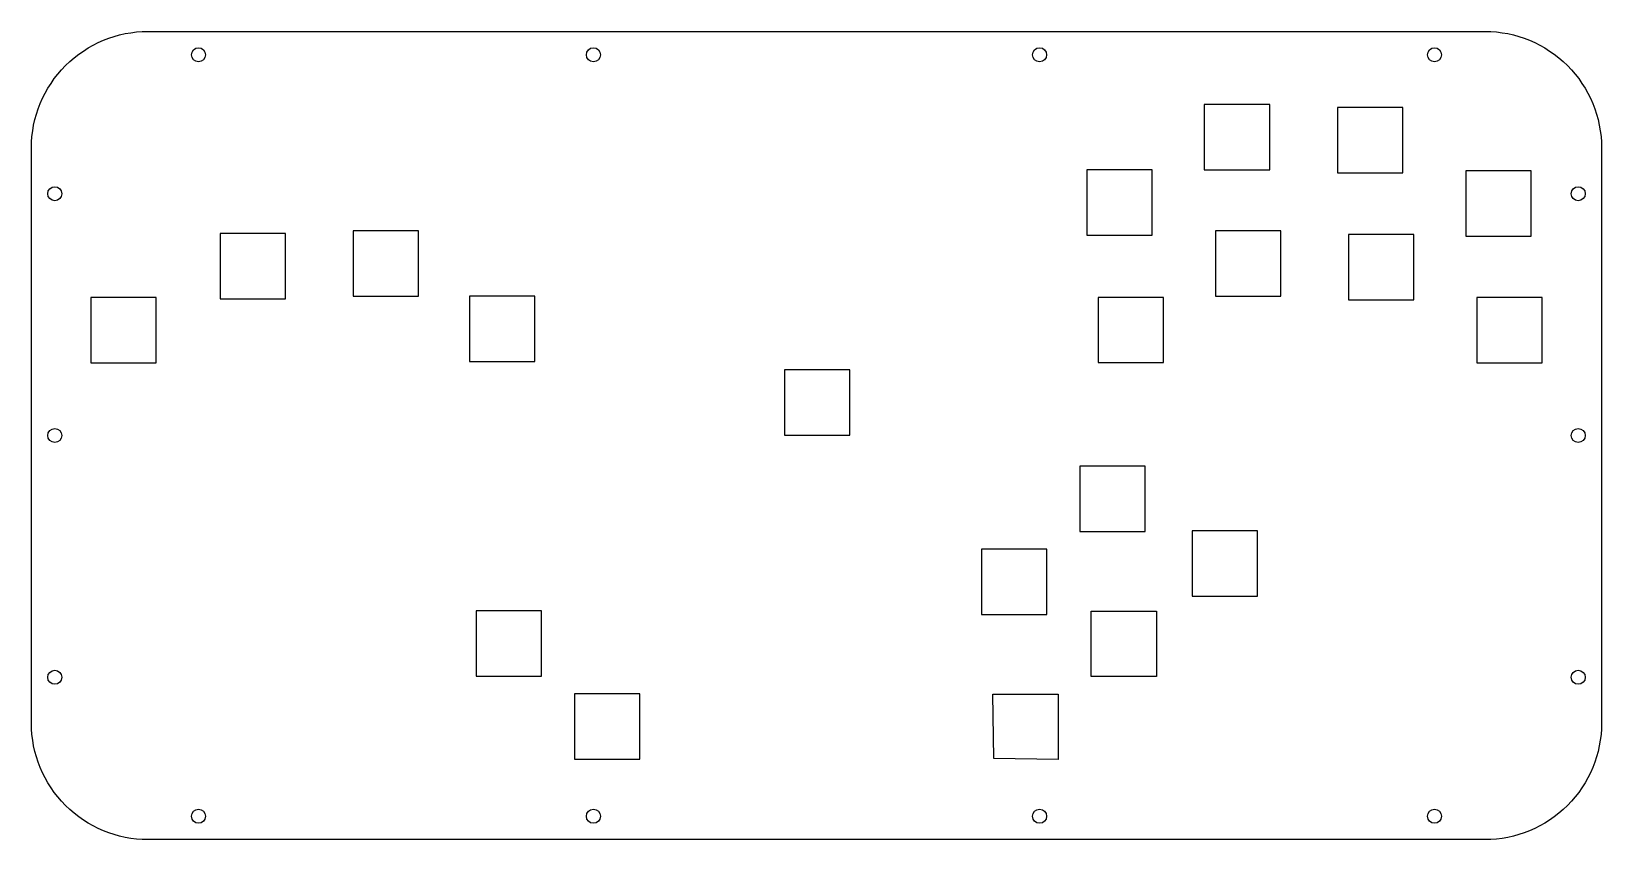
# Model space of a CAD drawing. Header units: millimetres. Extents: x 50 to 387, y 47 to 220.
import ezdxf

# ---------------------------------------------------------------- set-up
doc = ezdxf.new("R2010")
doc.units = ezdxf.units.MM
doc.layers.get('0').update_dxf_attribs({"linetype": 'CONTINUOUS'})

msp = doc.modelspace()

# ---------------------------------------------------------------- linework, layer by layer
msp.add_lwpolyline([(361.6, 219.78, -0.414214), (386.6, 194.78), (386.6, 71.58, -0.414214), (361.6, 46.58), (75.2, 46.58, -0.414214), (50.2, 71.58), (50.2, 194.78, -0.414214), (75.2, 219.78)], format="xyb", close=True)
for points in [[(315.49, 204.12), (301.49, 204.12), (301.49, 190.12), (315.49, 190.12)], [(344, 189.48), (344, 203.48), (330, 203.48), (330, 189.48)], [(290.34, 176.12), (290.34, 190.12), (276.34, 190.12), (276.34, 176.12)], [(357.52, 189.92), (357.52, 175.92), (371.52, 175.92), (371.52, 189.92)], [(90.64, 176.5), (90.64, 162.5), (104.64, 162.5), (104.64, 176.5)], [(119.16, 177.02), (119.16, 163.02), (133.16, 163.02), (133.16, 177.02)], [(317.86, 177.02), (303.86, 177.02), (303.86, 163.02), (317.86, 163.02)], [(346.38, 176.28), (332.38, 176.28), (332.38, 162.28), (346.38, 162.28)], [(62.91, 148.72), (76.91, 148.72), (76.91, 162.72), (62.91, 162.72)], [(144.07, 149.01), (158.07, 149.01), (158.07, 163.01), (144.07, 163.01)], [(292.73, 162.79), (278.73, 162.79), (278.73, 148.79), (292.73, 148.79)], [(373.9, 148.72), (373.9, 162.72), (359.9, 162.72), (359.9, 148.72)], [(225.51, 133.26), (225.51, 147.26), (211.51, 147.26), (211.51, 133.26)], [(288.83, 112.62), (288.83, 126.62), (274.83, 126.62), (274.83, 112.62)], [(312.86, 112.77), (298.86, 112.77), (298.86, 98.77), (312.86, 98.77)], [(253.76, 94.83), (267.76, 94.83), (267.76, 108.83), (253.76, 108.83)], [(159.48, 81.63), (159.48, 95.63), (145.48, 95.63), (145.48, 81.63)], [(277.23, 95.54), (291.23, 95.54), (291.23, 81.54), (277.23, 81.54)], [(166.55, 77.83), (166.55, 63.83), (180.55, 63.83), (180.55, 77.83)], [(270.17, 63.75), (256.36, 63.95), (256.16, 77.75), (270.16, 77.75)]]:
    msp.add_lwpolyline(points, close=True)
for centre in [(86, 214.78), (170.6, 214.78), (266.2, 214.78), (350.8, 214.78), (55.2, 185), (381.6, 185), (55.2, 133.18), (381.6, 133.18), (55.2, 81.36), (381.6, 81.36), (86, 51.58), (170.6, 51.58), (266.2, 51.58), (350.8, 51.58)]:
    msp.add_circle(centre, 1.5)

doc.saveas('drawing.dxf')
